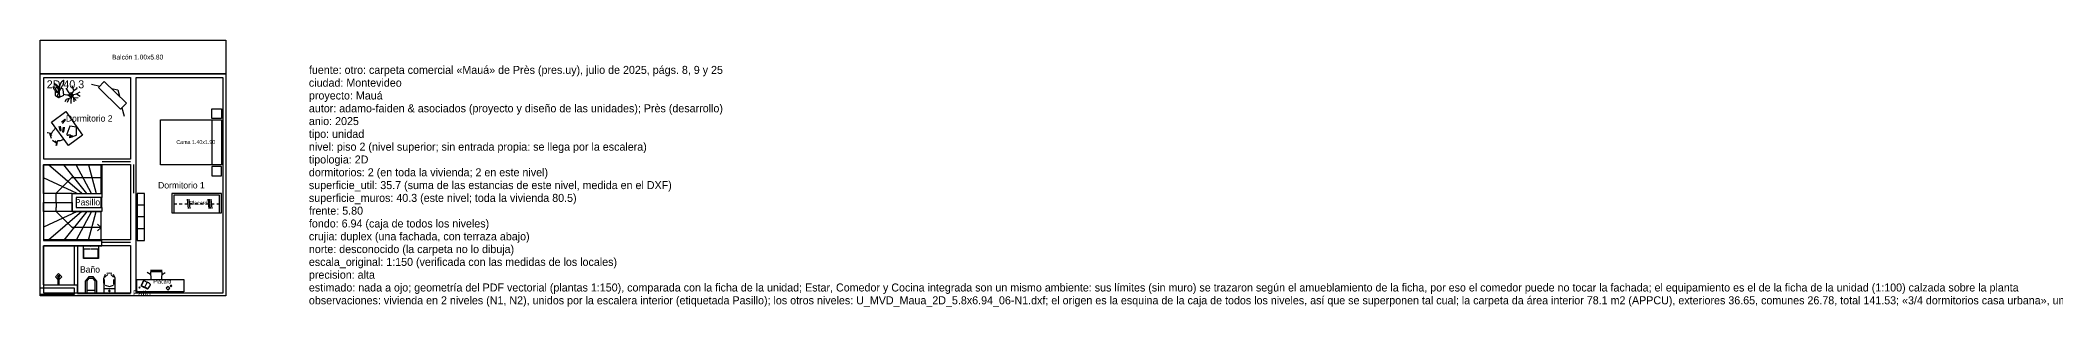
# Model space of a CAD drawing. Header units: metres. Extents: x 0 to 116, y 0 to 8.
# Drawn here: x 0 to 63, y -0.3 to 8 of the extents above; entities that cross this region are included whole.
import ezdxf

# ---------------------------------------------------------------- set-up
doc = ezdxf.new("R2010")
doc.units = ezdxf.units.M
for name, color, linetype in [('Trazo_Cotas', 9, 'Continuous'), ('Trazo_Datos', 7, 'Continuous'), ('Trazo_Equipamiento', 8, 'Continuous'), ('Trazo_Estancias', 3, 'Continuous'), ('Trazo_Fachada', 30, 'Continuous'), ('Trazo_Puertas', 1, 'Continuous'), ('Trazo_Unidad', 7, 'Continuous'), ('Trazo_Ventanas', 5, 'Continuous')]:
    doc.layers.add(name, color=color, linetype=linetype)

msp = doc.modelspace()

# ---------------------------------------------------------------- linework, layer by layer
at = {"layer": 'Trazo_Cotas'}
msp.add_lwpolyline([(5.8, 7.99), (5.8, 6.94), (0, 6.94), (0, 7.99)], close=True, dxfattribs=at)
at = {"layer": 'Trazo_Equipamiento', "color": 8}
for p, q in [((0.12, 6.83), (2.82, 6.83)), ((2.99, 6.83), (5.69, 6.83)), ((1.3, 3.2), (0.26, 4.1)), ((1.45, 3.2), (0.74, 4.1)), ((1.6, 3.2), (1.12, 4.1)), ((1.89, 4.1), (1.89, 3.2)), ((1.92, 4.1), (1.92, 3.2)), ((1.15, 3.2), (0.1, 3.69)), ((1, 3.71), (0.5, 3.21)), ((0.5, 2.92), (0.5, 3.2)), ((1, 3.7), (1.9, 3.7)), ((1.33, 3.7), (1.61, 3.7)), ((1.15, 2.64), (0.1, 2.15)), ((1.3, 2.64), (0.26, 1.74)), ((0.5, 2.92), (0.5, 2.77)), ((0.5, 2.64), (0.5, 2.77)), ((0.5, 2.64), (1, 2.14)), ((1.45, 2.64), (0.74, 1.74)), ((1, 2.64), (1.9, 2.64)), ((1.6, 2.64), (1.12, 1.74)), ((1.9, 2.76), (1.9, 3.08)), ((1.92, 2.76), (1.92, 3.08)), ((3.25, 2.84), (3.03, 2.84)), ((1.9, 2.14), (1, 2.14)), ((3.25, 2.47), (3.03, 2.47)), ((3.25, 2.1), (3.03, 2.1)), ((1.06, 1.57), (1.06, 0.35)), ((1.16, 1.57), (1.16, 0.35)), ((2.03, 0.67), (1.98, 0.56)), ((2.11, 0.67), (2.02, 0.59)), ((2.16, 0.71), (2.08, 0.7)), ((2.23, 0.7), (2.16, 0.71)), ((2.29, 0.59), (2.2, 0.67)), ((2.34, 0.56), (2.29, 0.67)), ((0.1, 0.35), (1.16, 0.35)), ((0.1, 0.35), (1.16, 0.35)), ((1.16, 0.08), (1.16, 0.35)), ((1.51, 0.59), (1.41, 0.47)), ((1.51, 0.55), (1.45, 0.47)), ((1.45, 0.47), (1.45, 0.09)), ((1.47, 0.18), (1.68, 0.18)), ((1.66, 0.6), (1.51, 0.6)), ((1.65, 0.55), (1.52, 0.55)), ((1.71, 0.47), (1.65, 0.55)), ((1.76, 0.47), (1.66, 0.59)), ((1.71, 0.09), (1.71, 0.47)), ((1.76, 0.47), (1.76, 0.08)), ((2.34, 0.22), (1.98, 0.22)), ((2.01, 0.36), (2.01, 0.52)), ((2.03, 0.34), (2.16, 0.3)), ((2.16, 0.3), (2.29, 0.34)), ((2.3, 0.36), (2.3, 0.52))]:
    msp.add_line(p, q, dxfattribs=at)
at = {"layer": 'Trazo_Equipamiento', "color": 9}
for p, q in [((0.71, 6.45), (0.65, 6.49)), ((1.05, 6.42), (1.15, 6.49)), ((1.13, 6.32), (1.24, 6.24)), ((1.6, 6.62), (1.86, 6.56)), ((1.82, 6.51), (1.99, 6.7)), ((1.82, 6.51), (2.51, 5.84)), ((1.99, 6.7), (2.69, 6.02)), ((0.89, 6.16), (0.84, 6.05)), ((0.96, 6.28), (0.95, 6.01)), ((1.04, 6.19), (1.05, 6.07)), ((1.04, 6.19), (1.12, 6.11)), ((2.51, 5.84), (2.69, 6.02)), ((2.55, 5.88), (2.62, 5.62)), ((0.29, 5.09), (0.21, 5.1)), ((0.22, 5.11), (0.29, 5.1)), ((0.29, 5.09), (0.34, 4.93)), ((0.32, 5.08), (0.35, 5.01)), ((0.48, 5.25), (0.39, 5.15)), ((5.36, 5.5), (5.36, 4.1)), ((0.38, 4.87), (0.52, 4.78)), ((0.46, 4.85), (0.52, 4.81)), ((0.5, 4.7), (0.52, 4.77)), ((0.52, 4.77), (0.51, 4.7)), ((0.61, 4.85), (0.73, 4.9)), ((4.17, 2.88), (4.26, 2.88)), ((4.17, 2.88), (4.26, 2.88)), ((4.34, 2.88), (4.43, 2.88)), ((4.34, 2.88), (4.43, 2.88)), ((4.51, 2.88), (4.59, 2.88)), ((4.51, 2.88), (4.59, 2.88)), ((4.63, 2.73), (4.6, 3.03)), ((4.63, 2.73), (4.6, 3.03)), ((4.68, 2.73), (4.65, 3.03)), ((4.68, 2.73), (4.65, 3.03)), ((4.68, 2.88), (4.76, 2.88)), ((4.68, 2.88), (4.76, 2.88)), ((4.84, 2.88), (4.93, 2.88)), ((4.84, 2.88), (4.93, 2.88)), ((5.01, 2.88), (5.09, 2.88)), ((5.01, 2.88), (5.09, 2.88)), ((5.18, 2.88), (5.26, 2.88)), ((5.18, 2.88), (5.26, 2.88)), ((5.27, 2.73), (5.24, 3.03)), ((5.27, 2.73), (5.24, 3.03)), ((5.32, 2.73), (5.29, 3.03)), ((5.32, 2.73), (5.29, 3.03)), ((5.37, 2.73), (5.34, 3.03)), ((5.37, 2.73), (5.34, 3.03)), ((5.34, 2.88), (5.43, 2.88)), ((5.34, 2.88), (5.43, 2.88)), ((5.51, 2.88), (5.6, 2.88)), ((5.51, 2.88), (5.6, 2.88)), ((3.44, 0.67), (3.34, 0.73)), ((3.81, 0.8), (3.44, 0.8)), ((3.81, 0.67), (3.9, 0.73)), ((3.34, 0.43), (3.25, 0.26))]:
    msp.add_line(p, q, dxfattribs=at)
for points in [[(0.59, 6.38), (0.55, 6.38), (0.54, 6.39), (0.53, 6.39), (0.53, 6.4), (0.52, 6.4), (0.52, 6.41), (0.51, 6.42), (0.49, 6.45), (0.48, 6.46), (0.47, 6.48), (0.46, 6.49), (0.44, 6.5), (0.42, 6.52), (0.41, 6.52), (0.39, 6.53)], [(0.39, 6.53), (0.41, 6.5), (0.41, 6.48), (0.42, 6.47), (0.43, 6.45), (0.45, 6.43), (0.46, 6.41), (0.47, 6.4), (0.49, 6.39), (0.51, 6.37), (0.57, 6.37), (0.59, 6.38)], [(0.59, 6.38), (0.59, 6.46), (0.58, 6.48), (0.58, 6.51), (0.57, 6.52), (0.57, 6.53), (0.55, 6.55), (0.55, 6.56), (0.54, 6.56), (0.53, 6.58), (0.52, 6.59), (0.48, 6.61), (0.47, 6.62), (0.45, 6.63)], [(0.45, 6.63), (0.47, 6.6), (0.48, 6.59), (0.49, 6.57), (0.5, 6.56), (0.51, 6.54), (0.55, 6.48), (0.56, 6.45), (0.59, 6.38)], [(0.46, 6.42), (0.46, 6.28), (0.57, 6.2)], [(0.58, 6.18), (0.57, 6.21), (0.56, 6.22), (0.56, 6.23), (0.55, 6.25), (0.55, 6.3), (0.56, 6.31), (0.56, 6.32), (0.57, 6.33), (0.57, 6.34), (0.59, 6.38)], [(0.58, 6.2), (0.73, 6.28), (0.71, 6.45)], [(0.59, 6.38), (0.59, 6.31), (0.6, 6.29), (0.6, 6.23), (0.59, 6.22), (0.59, 6.21), (0.58, 6.18)], [(0.59, 6.38), (0.63, 6.47), (0.66, 6.51), (0.68, 6.56), (0.69, 6.58), (0.71, 6.6), (0.71, 6.61), (0.72, 6.62), (0.72, 6.65), (0.73, 6.65), (0.73, 6.69), (0.74, 6.72), (0.74, 6.74)], [(0.74, 6.74), (0.72, 6.73), (0.69, 6.71), (0.68, 6.7), (0.67, 6.7), (0.66, 6.69), (0.66, 6.68), (0.63, 6.65), (0.63, 6.63), (0.62, 6.62), (0.62, 6.61), (0.61, 6.6), (0.61, 6.59), (0.6, 6.56), (0.6, 6.54), (0.59, 6.51), (0.59, 6.38)], [(0.96, 6.28), (0.83, 6.28), (0.72, 6.3)], [(0.96, 6.28), (0.9, 6.35), (0.81, 6.49)], [(0.96, 6.28), (1.05, 6.42), (0.99, 6.57)], [(0.96, 6.28), (1.13, 6.32), (1.24, 6.38)], [(2.22, 6.48), (2.42, 6.44), (2.47, 6.24)], [(0.96, 6.19), (0.81, 6.14), (0.77, 6.07)], [(0.96, 6.28), (1.04, 6.19), (1.18, 6.2)], [(0.32, 5.09), (0.36, 5.09), (0.39, 5.15)], [(0.58, 5.3), (0.61, 5.17), (0.65, 5.17), (0.63, 5.31)], [(0.69, 5.4), (0.7, 5.4), (0.79, 5.5), (0.77, 5.52), (0.66, 5.43)], [(0.71, 5.27), (0.69, 5.13), (0.73, 5.13), (0.76, 5.26), (0.76, 5.27)], [(0.92, 4.95), (1.13, 5.03), (1.13, 5.28), (0.92, 5.31), (0.83, 5.06)], [(0.83, 5.06), (0.83, 5.04), (0.84, 5.04), (0.84, 5.03), (0.87, 5.03), (0.88, 5.04), (0.93, 5.04), (0.94, 5.03), (0.94, 4.99), (0.93, 4.99), (0.93, 4.98), (0.92, 4.98), (0.91, 4.97), (0.91, 4.94)], [(0.61, 4.85), (0.54, 4.85), (0.53, 4.8)], [(3.8, 0.52), (3.81, 0.75), (3.44, 0.75), (3.45, 0.52)], [(3.23, 0.47), (3.21, 0.46), (3.2, 0.44), (3.19, 0.43), (3.19, 0.41), (3.18, 0.4), (3.18, 0.38), (3.17, 0.38), (3.16, 0.36), (3.16, 0.35), (3.15, 0.34), (3.14, 0.32)], [(3.14, 0.32), (3.17, 0.31), (3.18, 0.3), (3.2, 0.3), (3.22, 0.28), (3.25, 0.26)], [(3.23, 0.48), (3.22, 0.46), (3.21, 0.45), (3.21, 0.44), (3.2, 0.44), (3.2, 0.42), (3.19, 0.41), (3.19, 0.39), (3.17, 0.37), (3.17, 0.35), (3.16, 0.35), (3.15, 0.33)], [(3.15, 0.33), (3.18, 0.32), (3.2, 0.3), (3.22, 0.3), (3.25, 0.27)], [(3.23, 0.48), (3.26, 0.47), (3.27, 0.46), (3.28, 0.46), (3.3, 0.45), (3.31, 0.44), (3.34, 0.43)], [(3.35, 0.22), (3.33, 0.24), (3.32, 0.24), (3.31, 0.25), (3.29, 0.26), (3.28, 0.26), (3.25, 0.27)], [(3.35, 0.21), (3.31, 0.23), (3.29, 0.25), (3.28, 0.25), (3.25, 0.26)], [(3.43, 0.37), (3.39, 0.41), (3.37, 0.41), (3.36, 0.42), (3.34, 0.43)], [(3.43, 0.37), (3.43, 0.35), (3.42, 0.34), (3.42, 0.32), (3.39, 0.29), (3.39, 0.28), (3.38, 0.26), (3.37, 0.25), (3.37, 0.24), (3.35, 0.22)], [(3.43, 0.36), (3.43, 0.34), (3.42, 0.33), (3.42, 0.32), (3.41, 0.31), (3.41, 0.3), (3.4, 0.28), (3.39, 0.27), (3.38, 0.27), (3.37, 0.24), (3.37, 0.23), (3.35, 0.21)]]:
    msp.add_lwpolyline(points, dxfattribs=at)
for points in [[(1.04, 6.28), (0.96, 6.36), (0.88, 6.28), (0.96, 6.21)], [(0.8, 5.76), (1.32, 5.02), (0.88, 4.7), (0.35, 5.43)], [(5.36, 5.85), (5.66, 5.85), (5.66, 5.55), (5.36, 5.55)], [(5.66, 4.1), (3.75, 4.1), (3.75, 5.5), (5.66, 5.5)], [(0.96, 4.97), (1, 4.97), (1.01, 5), (0.98, 5)], [(5.36, 3.75), (5.66, 3.75), (5.66, 4.05), (5.36, 4.05)], [(3.03, 1.73), (3.25, 1.73), (3.25, 3.2), (3.03, 3.2)], [(4.11, 2.6), (5.66, 2.6), (5.66, 3.2), (4.11, 3.2)], [(4.17, 2.6), (5.6, 2.6), (5.6, 3.15), (4.17, 3.15)], [(3.02, 0.52), (4.48, 0.52), (4.48, 0.13), (3.02, 0.13)], [(3.1, 0.24), (3.12, 0.26), (3.1, 0.28), (3.08, 0.26)], [(3.99, 0.18), (4.05, 0.24), (3.99, 0.3), (3.93, 0.24)], [(4.08, 0.3), (4.11, 0.32), (4.08, 0.34), (4.06, 0.32)]]:
    msp.add_lwpolyline(points, close=True, dxfattribs=at)
at = {"layer": 'Trazo_Equipamiento', "color": 8}
for points in [[(1.92, 4.1), (0.1, 4.1), (0.1, 1.73), (1.92, 1.73)], [(0.1, 3.2), (0.1, 4.1), (1.9, 4.1), (1.9, 3.2)], [(1.51, 4.1), (1.75, 3.2), (1.9, 3.2)], [(1, 3.2), (1.6, 3.2), (1.75, 3.2)], [(0.1, 2.64), (0.1, 1.74), (1.9, 1.74), (1.9, 2.64)], [(1.51, 1.74), (1.75, 2.64), (1.9, 2.64)], [(1.79, 2.04), (1.9, 2.14), (1.79, 2.24)], [(0.1, 0.35), (0.1, 1.57), (1.92, 1.57), (1.92, 1.73), (0.1, 1.73)], [(0.1, 0.35), (0.1, 1.57), (1.92, 1.57), (1.92, 1.73), (0.1, 1.73)], [(1.59, 1.47), (1.8, 1.47), (1.8, 1.18), (1.36, 1.18), (1.36, 1.47), (1.57, 1.47)], [(1.6, 1.54), (1.59, 1.56), (1.57, 1.56), (1.56, 1.54)], [(0.58, 0.5), (0.67, 0.6), (0.57, 0.7), (0.47, 0.6), (0.56, 0.5)], [(0.58, 0.58), (0.6, 0.6), (0.57, 0.62), (0.55, 0.6), (0.56, 0.58)], [(0.58, 0.6), (0.58, 0.36), (0.56, 0.36), (0.56, 0.6)], [(1.16, 0.35), (1.16, 0.08), (2.82, 0.08)], [(1.41, 0.08), (1.41, 0.3), (1.41, 0.47)], [(1.97, 0.56), (1.98, 0.22), (1.98, 0.08), (2.34, 0.08), (2.34, 0.56)]]:
    msp.add_lwpolyline(points, dxfattribs=at)
for points in [[(1, 3.2), (0.1, 3.2), (0.1, 2.92), (1, 2.92)], [(1.92, 3.08), (1.12, 3.08), (1.12, 2.76), (1.92, 2.76), (1.92, 2.64), (1, 2.64), (1, 3.2), (1.92, 3.2)], [(1, 2.64), (0.1, 2.64), (0.1, 2.92), (1, 2.92)], [(1.82, 1.17), (1.35, 1.17), (1.35, 1.57), (1.82, 1.57)], [(0.57, 0.64), (0.54, 0.61), (0.57, 0.57), (0.61, 0.61)], [(1.06, 0.05), (0, 0.05), (0, 0.25), (1.06, 0.25)], [(0.59, 0.35), (0.55, 0.35), (0.55, 0.36), (0.59, 0.36)], [(2.16, 0.13), (2.18, 0.16), (2.16, 0.18), (2.13, 0.16)]]:
    msp.add_lwpolyline(points, close=True, dxfattribs=at)
at = {"layer": 'Trazo_Estancias', "color": 5}
for points in [[(2.82, 6.83), (2.82, 4.27), (0.11, 4.27), (0.11, 6.83)], [(5.7, 6.83), (5.7, 0.09), (2.99, 0.09), (2.99, 6.83)]]:
    msp.add_lwpolyline(points, close=True, dxfattribs=at)
at = {"layer": 'Trazo_Estancias', "color": 8}
msp.add_lwpolyline([(2.82, 4.11), (2.82, 1.75), (0.11, 1.75), (0.11, 4.11)], close=True, dxfattribs=at)
at = {"layer": 'Trazo_Estancias', "color": 4}
msp.add_lwpolyline([(2.82, 1.58), (2.82, 0.09), (0.11, 0.09), (0.11, 1.58)], close=True, dxfattribs=at)
at = {"layer": 'Trazo_Fachada'}
for p, q in [((5.8, 6.94), (0, 6.94)), ((5.8, 0), (0, 0))]:
    msp.add_line(p, q, dxfattribs=at)
at = {"layer": 'Trazo_Puertas'}
for p, q in [((2.82, 4.19), (1.93, 4.19)), ((2.91, 4.11), (2.91, 3.21)), ((2.82, 1.67), (1.93, 1.67))]:
    msp.add_line(p, q, dxfattribs=at)
at = {"layer": 'Trazo_Unidad'}
msp.add_lwpolyline([(5.8, 6.94), (5.8, 0), (0, 0), (0, 6.94)], close=True, dxfattribs=at)
at = {"layer": 'Trazo_Ventanas'}
for p, q in [((2.82, 6.94), (0.11, 6.94)), ((5.7, 6.94), (2.99, 6.94)), ((4.48, 0), (2.99, 0))]:
    msp.add_line(p, q, dxfattribs=at)

# ---------------------------------------------------------------- texts
at = {"layer": 'Trazo_Cotas'}
msp.add_text('Balcón 1.00x5.80', height=0.15, dxfattribs=at).set_placement((2.24, 7.39))
at = {"layer": 'Trazo_Datos'}
for s, p in [('fuente: otro: carpeta comercial «Mauá» de Près (pres.uy), julio de 2025, págs. 8, 9 y 25', (8.39, 6.94)), ('ciudad: Montevideo', (8.39, 6.54)), ('proyecto: Mauá', (8.39, 6.14)), ('autor: adamo-faiden & asociados (proyecto y diseño de las unidades); Près (desarrollo)', (8.39, 5.74)), ('tipo: unidad', (8.39, 4.94)), ('anio: 2025', (8.39, 5.34)), ('nivel: piso 2 (nivel superior; sin entrada propia: se llega por la escalera)', (8.39, 4.54)), ('tipologia: 2D', (8.39, 4.14)), ('dormitorios: 2 (en toda la vivienda; 2 en este nivel)', (8.39, 3.74)), ('superficie_util: 35.7 (suma de las estancias de este nivel, medida en el DXF)', (8.39, 3.34)), ('superficie_muros: 40.3 (este nivel; toda la vivienda 80.5)', (8.39, 2.94)), ('frente: 5.80', (8.39, 2.54)), ('fondo: 6.94 (caja de todos los niveles)', (8.39, 2.14)), ('crujia: duplex (una fachada, con terraza abajo)', (8.39, 1.74)), ('norte: desconocido (la carpeta no lo dibuja)', (8.39, 1.34)), ('escala_original: 1:150 (verificada con las medidas de los locales)', (8.39, 0.94)), ('precision: alta', (8.39, 0.54)), ('estimado: nada a ojo; geometría del PDF vectorial (plantas 1:150), comparada con la ficha de la unidad; Estar, Comedor y Cocina integrada son un mismo ambiente: sus límites (sin muro) se trazaron según el amueblamiento de la ficha, por eso el comedor puede no tocar la fachada; el equipamiento es el de la ficha de la unidad (1:100) calzada sobre la planta', (8.39, 0.14)), ('observaciones: vivienda en 2 niveles (N1, N2), unidos por la escalera interior (etiquetada Pasillo); los otros niveles: U_MVD_Maua_2D_5.8x6.94_06-N1.dxf; el origen es la esquina de la caja de todos los niveles, así que se superponen tal cual; la carpeta da área interior 78.1 m2 (APPCU), exteriores 36.65, comunes 26.78, total 141.53; «3/4 dormitorios casa urbana», unidades 102 y 103 (iguales); abajo terraza de 5,00 x 5,60 y arriba balcón de 1,00 x 5,80, en Trazo_Cotas; el toilette de abajo entra en la banda de la vivienda vecina; abajo hay un estudio cerrado (con puerta y ventana) que la carpeta amuebla con escritorio: por eso 2D, aunque la carpeta la vende como «3/4 dormitorios»; nivel superior: dormitorios y baño', (8.39, -0.26))]:
    msp.add_text(s, height=0.25, dxfattribs=at).set_placement(p)
at = {"layer": 'Trazo_Equipamiento', "color": 8}
for s, p in [('Cama 1.40x1.90', (4.25, 4.75)), ('Placard', (4.66, 2.85)), ('Placard', (3.53, 0.39))]:
    msp.add_text(s, height=0.12, dxfattribs=at).set_placement(p)
at = {"layer": 'Trazo_Estancias', "color": 5}
for s, p in [('Dormitorio 2', (0.8, 5.45)), ('Dormitorio 1', (3.68, 3.36))]:
    msp.add_text(s, height=0.2, dxfattribs=at).set_placement(p)
at = {"layer": 'Trazo_Estancias', "color": 8}
msp.add_text('Pasillo', height=0.2, dxfattribs=at).set_placement((1.08, 2.83))
at = {"layer": 'Trazo_Estancias', "color": 4}
msp.add_text('Baño', height=0.2, dxfattribs=at).set_placement((1.24, 0.73))
at = {"layer": 'Trazo_Fachada'}
msp.add_text('Patio', height=0.18, dxfattribs=at).set_placement((2.9, 0))
at = {"layer": 'Trazo_Unidad'}
msp.add_text('2D 40.3', height=0.25, dxfattribs=at).set_placement((0.2, 6.49))

doc.saveas('drawing.dxf')
